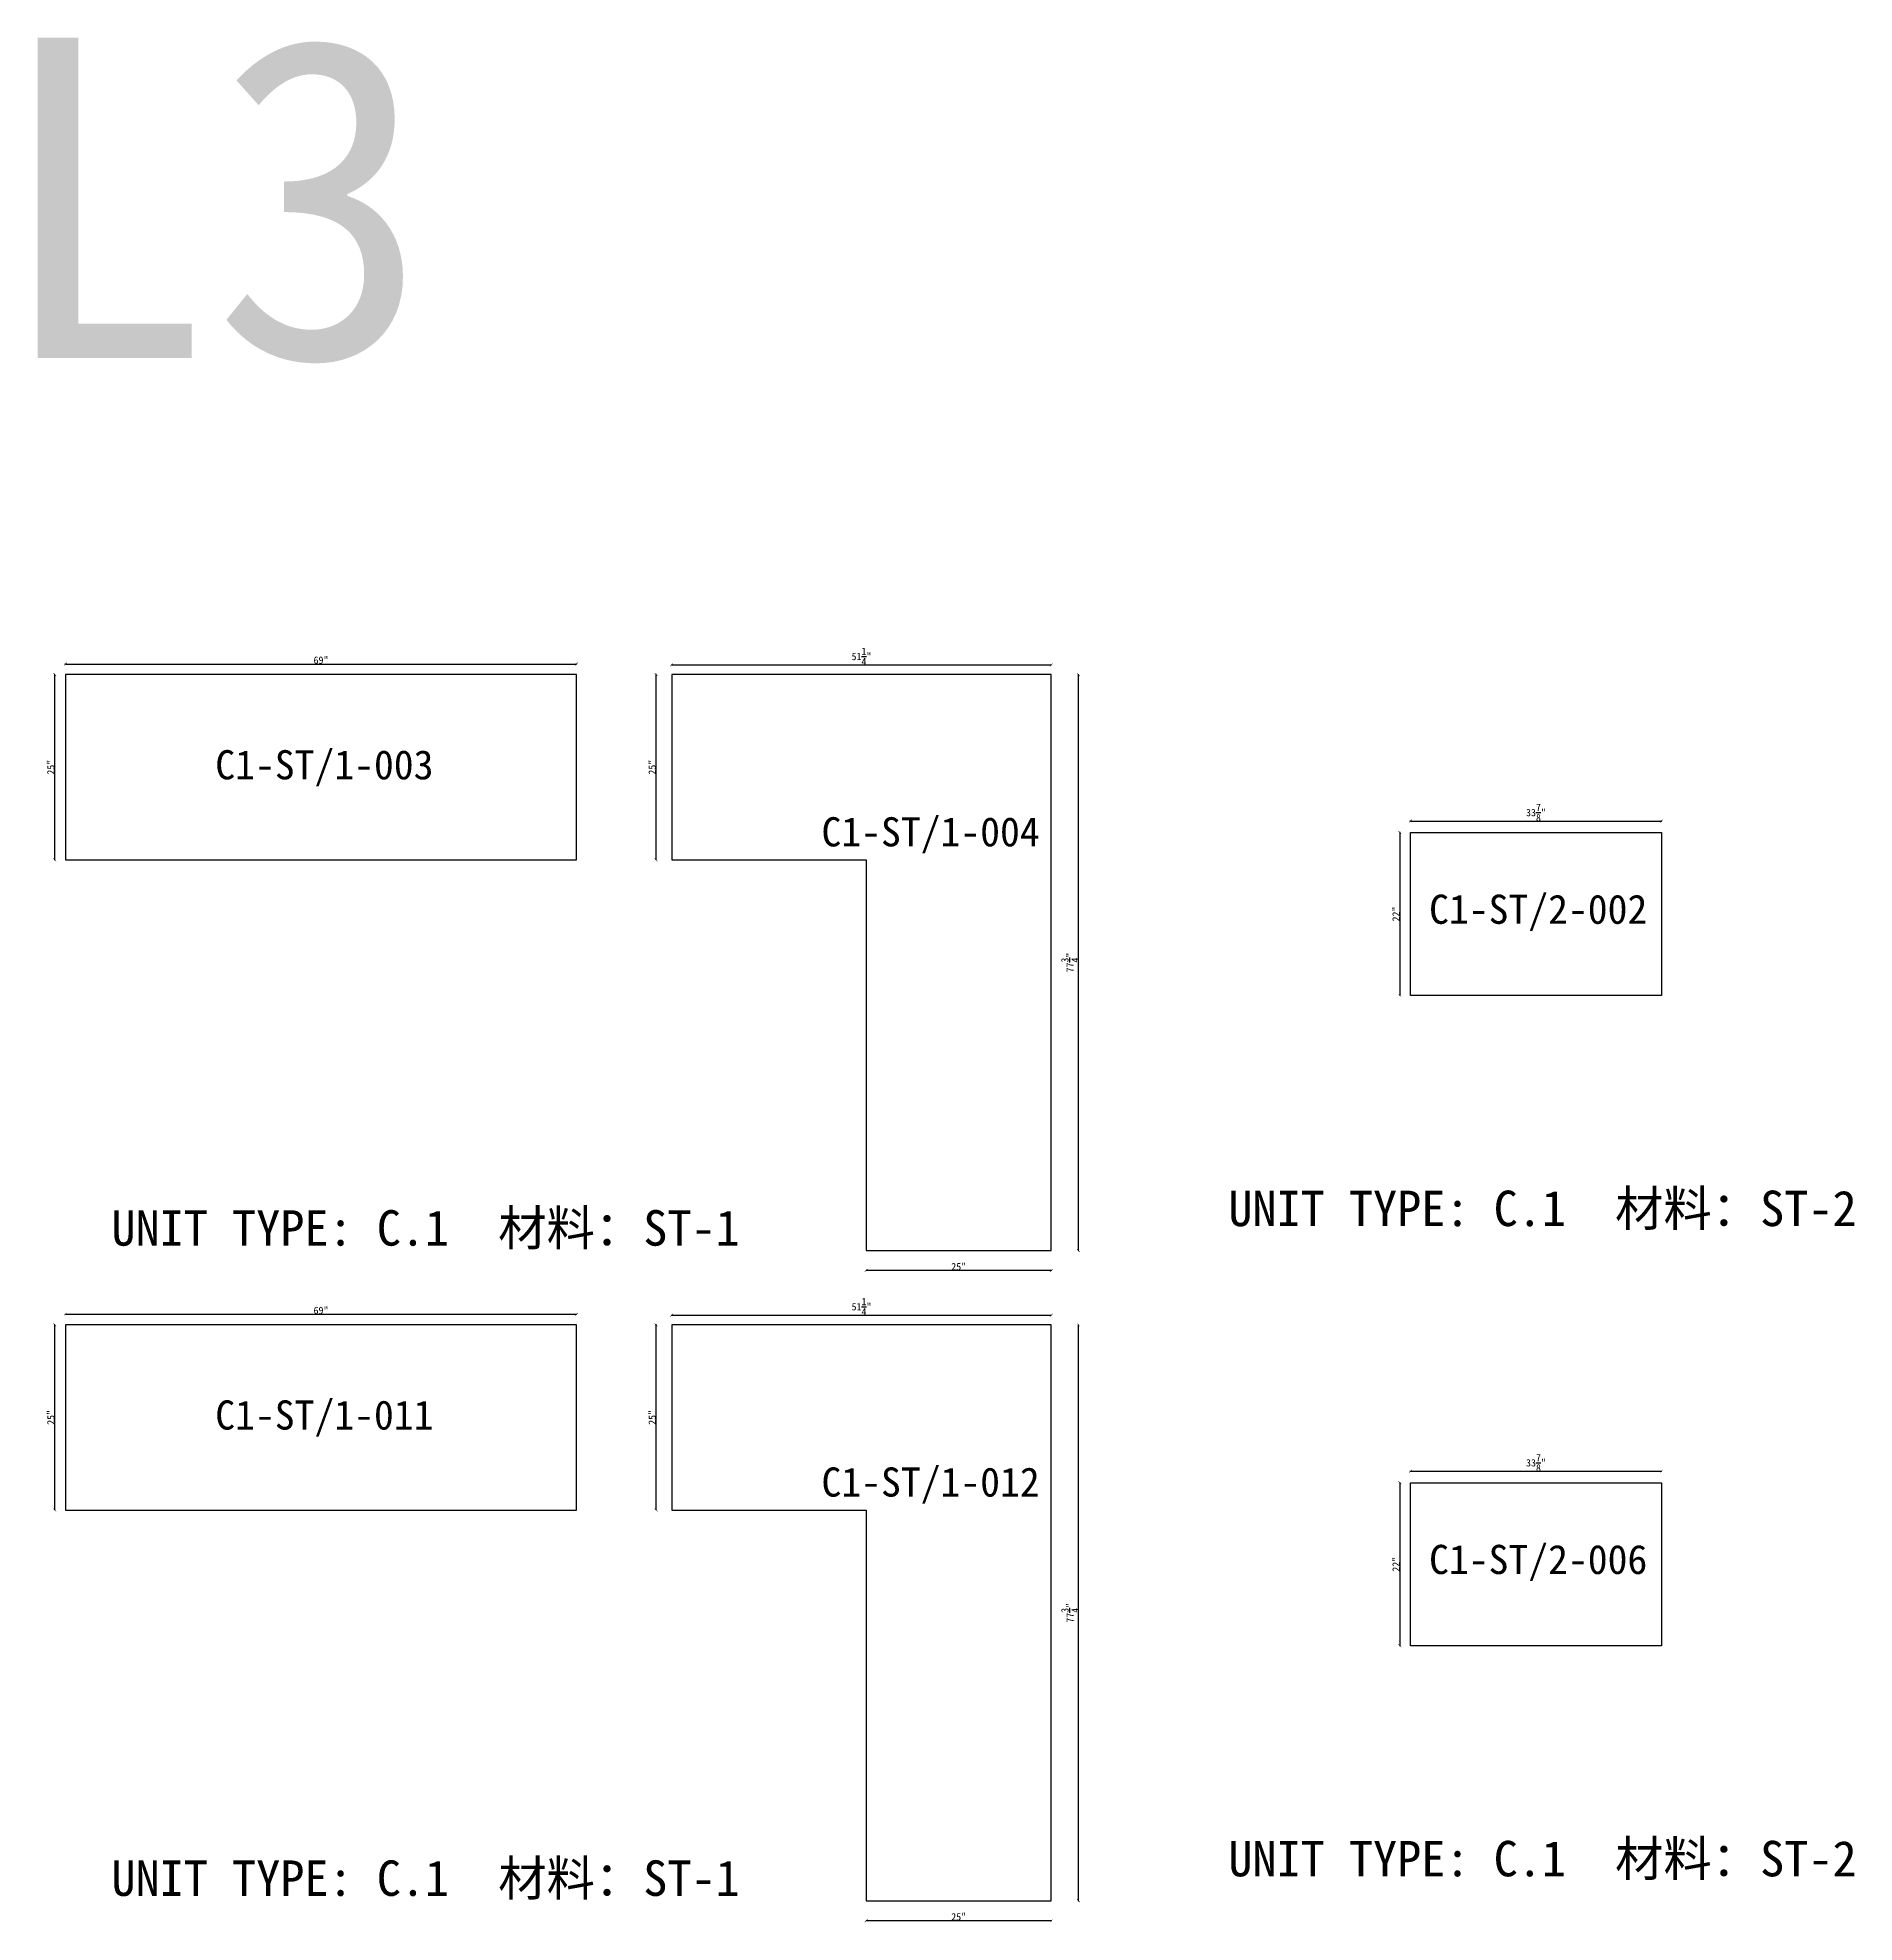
# Model space of a CAD drawing. Header units: millimetres. Extents: x -46962 to 137822, y -48342 to 2116.
# Drawn here: x 15722 to 21952, y -4346 to 2116 of the extents above; entities that cross this region are included whole.
import ezdxf
from ezdxf.enums import TextEntityAlignment as Align

# ---------------------------------------------------------------- set-up
doc = ezdxf.new("R2010")
doc.units = ezdxf.units.MM
doc.layers.add('COUNTERTOP_NUMBER', color=3, linetype='Continuous')
doc.layers.add('COUNTERTOPS', color=7, linetype='Continuous')
doc.styles.add('样式 1', font='')
doc.styles.get('样式 1').set_extended_font_data('NSimSun')
doc.dimstyles.new('副本 ISO-25', dxfattribs={"dimtxt": 25, "dimasz": 10, "dimexe": 1.5, "dimexo": 0.5, "dimtad": 1, "dimlfac": 0.03937, "dimlunit": 5, "dimtxsty": '样式 1', "dimblk": 'ARCHTICK', "dimcen": 2.5, "dimclrd": 256, "dimclrt": 1, "dimazin": 3, "dimtfac": 1, "dimtmove": 0, "dimatfit": 3, "dimfxlon": 1})

# ---------------------------------------------------------------- blocks, each defined once
blk = doc.blocks.new('_ArchTick')
at = {"color": 0, "linetype": 'ByBlock', "const_width": 0.15}
blk.add_lwpolyline([(-0.5, -0.5), (0.5, 0.5)], dxfattribs=at)
blk = doc.blocks.new('*D727')
at = {"color": 0, "lineweight": -2, "transparency": 16777216}
for p, q in [((15781.4, -67.7), (15778.9, -67.7)), ((15781.4, -702.7), (15778.9, -702.7))]:
    blk.add_line(p, q, dxfattribs=at)
at = {"lineweight": -2, "transparency": 16777216}
blk.add_line((15780.4, -702.7), (15780.4, -67.7), dxfattribs=at)
at = {"layer": 'Defpoints', "color": 0, "transparency": 16777216}
for p in [(15780.4, -67.7), (15817.3, -67.7), (15817.3, -702.7)]:
    blk.add_point(p, dxfattribs=at)
at = {"lineweight": -2, "transparency": 16777216, "xscale": 10, "yscale": 10, "zscale": 10}
for p, rotation in [((15780.4, -67.7), 90), ((15780.4, -702.7), 270)]:
    blk.add_blockref('_ArchTick', p, dxfattribs=dict(at, rotation=rotation))
at = {"color": 1, "transparency": 16777216, "insert": (15767.3, -385.2), "char_height": 25, "attachment_point": 5, "rotation": 90, "style": '样式 1'}
blk.add_mtext('\\A1;25"', dxfattribs=at)
blk = doc.blocks.new('*D728')
at = {"color": 0, "lineweight": -2, "transparency": 16777216}
for p, q in [((15817.3, -32.3), (15817.3, -29.8)), ((17569.9, -32.3), (17569.9, -29.8))]:
    blk.add_line(p, q, dxfattribs=at)
at = {"lineweight": -2, "transparency": 16777216}
blk.add_line((15817.3, -31.3), (17569.9, -31.3), dxfattribs=at)
at = {"layer": 'Defpoints', "color": 0, "transparency": 16777216}
for p in [(17569.9, -31.3), (15817.3, -67.7), (17569.9, -67.7)]:
    blk.add_point(p, dxfattribs=at)
at = {"lineweight": -2, "transparency": 16777216, "xscale": 10, "yscale": 10, "zscale": 10, "rotation": 180}
blk.add_blockref('_ArchTick', (15817.3, -31.3), dxfattribs=at)
at = {"lineweight": -2, "transparency": 16777216, "xscale": 10, "yscale": 10, "zscale": 10}
blk.add_blockref('_ArchTick', (17569.9, -31.3), dxfattribs=at)
at = {"color": 1, "transparency": 16777216, "insert": (16693.6, -18.2), "char_height": 25, "attachment_point": 5, "style": '样式 1'}
blk.add_mtext('\\A1;69"', dxfattribs=at)
blk = doc.blocks.new('*D729')
at = {"color": 0, "lineweight": -2, "transparency": 16777216}
for p, q in [((17896.2, -35.5), (17896.2, -33)), ((19198, -35.5), (19198, -33))]:
    blk.add_line(p, q, dxfattribs=at)
at = {"lineweight": -2, "transparency": 16777216}
blk.add_line((17896.2, -34.5), (19198, -34.5), dxfattribs=at)
at = {"layer": 'Defpoints', "color": 0, "transparency": 16777216}
for p in [(19198, -34.5), (17896.2, -67.7), (19198, -67.7)]:
    blk.add_point(p, dxfattribs=at)
at = {"lineweight": -2, "transparency": 16777216, "xscale": 10, "yscale": 10, "zscale": 10, "rotation": 180}
blk.add_blockref('_ArchTick', (17896.2, -34.5), dxfattribs=at)
at = {"lineweight": -2, "transparency": 16777216, "xscale": 10, "yscale": 10, "zscale": 10}
blk.add_blockref('_ArchTick', (19198, -34.5), dxfattribs=at)
at = {"color": 1, "transparency": 16777216, "insert": (18547.1, -5.5), "char_height": 25, "attachment_point": 5, "style": '样式 1'}
blk.add_mtext('\\A1;51{\\H1x;\\S1/4;}"', dxfattribs=at)
blk = doc.blocks.new('*D730')
at = {"color": 0, "lineweight": -2, "transparency": 16777216}
for p, q in [((17843.8, -67.7), (17841.3, -67.7)), ((17843.8, -702.7), (17841.3, -702.7))]:
    blk.add_line(p, q, dxfattribs=at)
at = {"lineweight": -2, "transparency": 16777216}
blk.add_line((17842.8, -702.7), (17842.8, -67.7), dxfattribs=at)
at = {"layer": 'Defpoints', "color": 0, "transparency": 16777216}
for p in [(17842.8, -67.7), (17896.2, -67.7), (17896.2, -702.7)]:
    blk.add_point(p, dxfattribs=at)
at = {"lineweight": -2, "transparency": 16777216, "xscale": 10, "yscale": 10, "zscale": 10}
for p, rotation in [((17842.8, -67.7), 90), ((17842.8, -702.7), 270)]:
    blk.add_blockref('_ArchTick', p, dxfattribs=dict(at, rotation=rotation))
at = {"color": 1, "transparency": 16777216, "insert": (17829.6, -385.2), "char_height": 25, "attachment_point": 5, "rotation": 90, "style": '样式 1'}
blk.add_mtext('\\A1;25"', dxfattribs=at)
blk = doc.blocks.new('*D723')
at = {"color": 0, "lineweight": -2, "transparency": 16777216}
for p, q in [((18563, -2109.9), (18563, -2112.4)), ((19198, -2109.9), (19198, -2112.4))]:
    blk.add_line(p, q, dxfattribs=at)
at = {"lineweight": -2, "transparency": 16777216}
blk.add_line((19198, -2110.9), (18563, -2110.9), dxfattribs=at)
at = {"layer": 'Defpoints', "color": 0, "transparency": 16777216}
for p in [(18563, -2042.5), (19198, -2042.5), (18563, -2110.9)]:
    blk.add_point(p, dxfattribs=at)
at = {"lineweight": -2, "transparency": 16777216, "xscale": 10, "yscale": 10, "zscale": 10, "rotation": 180}
blk.add_blockref('_ArchTick', (18563, -2110.9), dxfattribs=at)
at = {"lineweight": -2, "transparency": 16777216, "xscale": 10, "yscale": 10, "zscale": 10}
blk.add_blockref('_ArchTick', (19198, -2110.9), dxfattribs=at)
at = {"color": 1, "transparency": 16777216, "insert": (18880.5, -2097.8), "char_height": 25, "attachment_point": 5, "style": '样式 1'}
blk.add_mtext('\\A1;25"', dxfattribs=at)
blk = doc.blocks.new('*D724')
at = {"color": 0, "lineweight": -2, "transparency": 16777216}
for p, q in [((19290.2, -67.7), (19292.7, -67.7)), ((19290.2, -2042.5), (19292.7, -2042.5))]:
    blk.add_line(p, q, dxfattribs=at)
at = {"lineweight": -2, "transparency": 16777216}
blk.add_line((19291.2, -2042.5), (19291.2, -67.7), dxfattribs=at)
at = {"layer": 'Defpoints', "color": 0, "transparency": 16777216}
for p in [(19198, -67.7), (19291.2, -67.7), (19198, -2042.5)]:
    blk.add_point(p, dxfattribs=at)
at = {"lineweight": -2, "transparency": 16777216, "xscale": 10, "yscale": 10, "zscale": 10}
for p, rotation in [((19291.2, -67.7), 90), ((19291.2, -2042.5), 270)]:
    blk.add_blockref('_ArchTick', p, dxfattribs=dict(at, rotation=rotation))
at = {"color": 1, "transparency": 16777216, "insert": (19262.1, -1055.1), "char_height": 25, "attachment_point": 5, "rotation": 90, "style": '样式 1'}
blk.add_mtext('\\A1;77{\\H1x;\\S3/4;}"', dxfattribs=at)
blk = doc.blocks.new('*D725')
at = {"color": 0, "lineweight": -2, "transparency": 16777216}
for p, q in [((20429.9, -570.8), (20429.9, -568.3)), ((21290.3, -570.8), (21290.3, -568.3))]:
    blk.add_line(p, q, dxfattribs=at)
at = {"lineweight": -2, "transparency": 16777216}
blk.add_line((20429.9, -569.8), (21290.3, -569.8), dxfattribs=at)
at = {"layer": 'Defpoints', "color": 0, "transparency": 16777216}
for p in [(21290.3, -569.8), (20429.9, -609.2), (21290.3, -609.2)]:
    blk.add_point(p, dxfattribs=at)
at = {"lineweight": -2, "transparency": 16777216, "xscale": 10, "yscale": 10, "zscale": 10, "rotation": 180}
blk.add_blockref('_ArchTick', (20429.9, -569.8), dxfattribs=at)
at = {"lineweight": -2, "transparency": 16777216, "xscale": 10, "yscale": 10, "zscale": 10}
blk.add_blockref('_ArchTick', (21290.3, -569.8), dxfattribs=at)
at = {"color": 1, "transparency": 16777216, "insert": (20860.1, -540.7), "char_height": 25, "attachment_point": 5, "style": '样式 1'}
blk.add_mtext('\\A1;33{\\H1x;\\S7/8;}"', dxfattribs=at)
blk = doc.blocks.new('*D726')
at = {"color": 0, "lineweight": -2, "transparency": 16777216}
for p, q in [((20394.2, -609.2), (20391.7, -609.2)), ((20394.2, -1168), (20391.7, -1168))]:
    blk.add_line(p, q, dxfattribs=at)
at = {"lineweight": -2, "transparency": 16777216}
blk.add_line((20393.2, -609.2), (20393.2, -1168), dxfattribs=at)
at = {"layer": 'Defpoints', "color": 0, "transparency": 16777216}
for p in [(20429.9, -609.2), (20393.2, -1168), (20429.9, -1168)]:
    blk.add_point(p, dxfattribs=at)
at = {"lineweight": -2, "transparency": 16777216, "xscale": 10, "yscale": 10, "zscale": 10}
for p, rotation in [((20393.2, -609.2), 90), ((20393.2, -1168), 270)]:
    blk.add_blockref('_ArchTick', p, dxfattribs=dict(at, rotation=rotation))
at = {"color": 1, "transparency": 16777216, "insert": (20380.1, -888.6), "char_height": 25, "attachment_point": 5, "rotation": 90, "style": '样式 1'}
blk.add_mtext('\\A1;22"', dxfattribs=at)
blk = doc.blocks.new('*D733')
at = {"color": 0, "lineweight": -2, "transparency": 16777216}
for p, q in [((15781.4, -2297.2), (15778.9, -2297.2)), ((15781.4, -2932.2), (15778.9, -2932.2))]:
    blk.add_line(p, q, dxfattribs=at)
at = {"lineweight": -2, "transparency": 16777216}
blk.add_line((15780.4, -2932.2), (15780.4, -2297.2), dxfattribs=at)
at = {"layer": 'Defpoints', "color": 0, "transparency": 16777216}
for p in [(15780.4, -2297.2), (15817.3, -2297.2), (15817.3, -2932.2)]:
    blk.add_point(p, dxfattribs=at)
at = {"lineweight": -2, "transparency": 16777216, "xscale": 10, "yscale": 10, "zscale": 10}
for p, rotation in [((15780.4, -2297.2), 90), ((15780.4, -2932.2), 270)]:
    blk.add_blockref('_ArchTick', p, dxfattribs=dict(at, rotation=rotation))
at = {"color": 1, "transparency": 16777216, "insert": (15767.3, -2614.7), "char_height": 25, "attachment_point": 5, "rotation": 90, "style": '样式 1'}
blk.add_mtext('\\A1;25"', dxfattribs=at)
blk = doc.blocks.new('*D734')
at = {"color": 0, "lineweight": -2, "transparency": 16777216}
for p, q in [((15817.3, -2261.9), (15817.3, -2259.4)), ((17569.9, -2261.9), (17569.9, -2259.4))]:
    blk.add_line(p, q, dxfattribs=at)
at = {"lineweight": -2, "transparency": 16777216}
blk.add_line((15817.3, -2260.9), (17569.9, -2260.9), dxfattribs=at)
at = {"layer": 'Defpoints', "color": 0, "transparency": 16777216}
for p in [(17569.9, -2260.9), (15817.3, -2297.2), (17569.9, -2297.2)]:
    blk.add_point(p, dxfattribs=at)
at = {"lineweight": -2, "transparency": 16777216, "xscale": 10, "yscale": 10, "zscale": 10, "rotation": 180}
blk.add_blockref('_ArchTick', (15817.3, -2260.9), dxfattribs=at)
at = {"lineweight": -2, "transparency": 16777216, "xscale": 10, "yscale": 10, "zscale": 10}
blk.add_blockref('_ArchTick', (17569.9, -2260.9), dxfattribs=at)
at = {"color": 1, "transparency": 16777216, "insert": (16693.6, -2247.8), "char_height": 25, "attachment_point": 5, "style": '样式 1'}
blk.add_mtext('\\A1;69"', dxfattribs=at)
blk = doc.blocks.new('*D735')
at = {"color": 0, "lineweight": -2, "transparency": 16777216}
for p, q in [((17896.2, -2265.1), (17896.2, -2262.6)), ((19198, -2265.1), (19198, -2262.6))]:
    blk.add_line(p, q, dxfattribs=at)
at = {"lineweight": -2, "transparency": 16777216}
blk.add_line((17896.2, -2264.1), (19198, -2264.1), dxfattribs=at)
at = {"layer": 'Defpoints', "color": 0, "transparency": 16777216}
for p in [(17896.2, -2297.2), (19198, -2264.1), (19198, -2297.2)]:
    blk.add_point(p, dxfattribs=at)
at = {"lineweight": -2, "transparency": 16777216, "xscale": 10, "yscale": 10, "zscale": 10, "rotation": 180}
blk.add_blockref('_ArchTick', (17896.2, -2264.1), dxfattribs=at)
at = {"lineweight": -2, "transparency": 16777216, "xscale": 10, "yscale": 10, "zscale": 10}
blk.add_blockref('_ArchTick', (19198, -2264.1), dxfattribs=at)
at = {"color": 1, "transparency": 16777216, "insert": (18547.1, -2235.1), "char_height": 25, "attachment_point": 5, "style": '样式 1'}
blk.add_mtext('\\A1;51{\\H1x;\\S1/4;}"', dxfattribs=at)
blk = doc.blocks.new('*D736')
at = {"color": 0, "lineweight": -2, "transparency": 16777216}
for p, q in [((17843.8, -2297.2), (17841.3, -2297.2)), ((17843.8, -2932.2), (17841.3, -2932.2))]:
    blk.add_line(p, q, dxfattribs=at)
at = {"lineweight": -2, "transparency": 16777216}
blk.add_line((17842.8, -2932.2), (17842.8, -2297.2), dxfattribs=at)
at = {"layer": 'Defpoints', "color": 0, "transparency": 16777216}
for p in [(17842.8, -2297.2), (17896.2, -2297.2), (17896.2, -2932.2)]:
    blk.add_point(p, dxfattribs=at)
at = {"lineweight": -2, "transparency": 16777216, "xscale": 10, "yscale": 10, "zscale": 10}
for p, rotation in [((17842.8, -2297.2), 90), ((17842.8, -2932.2), 270)]:
    blk.add_blockref('_ArchTick', p, dxfattribs=dict(at, rotation=rotation))
at = {"color": 1, "transparency": 16777216, "insert": (17829.6, -2614.7), "char_height": 25, "attachment_point": 5, "rotation": 90, "style": '样式 1'}
blk.add_mtext('\\A1;25"', dxfattribs=at)
blk = doc.blocks.new('*D737')
at = {"color": 0, "lineweight": -2, "transparency": 16777216}
for p, q in [((18563, -4339.5), (18563, -4342)), ((19198, -4339.5), (19198, -4342))]:
    blk.add_line(p, q, dxfattribs=at)
at = {"lineweight": -2, "transparency": 16777216}
blk.add_line((19198, -4340.5), (18563, -4340.5), dxfattribs=at)
at = {"layer": 'Defpoints', "color": 0, "transparency": 16777216}
for p in [(18563, -4272.1), (19198, -4272.1), (18563, -4340.5)]:
    blk.add_point(p, dxfattribs=at)
at = {"lineweight": -2, "transparency": 16777216, "xscale": 10, "yscale": 10, "zscale": 10, "rotation": 180}
blk.add_blockref('_ArchTick', (18563, -4340.5), dxfattribs=at)
at = {"lineweight": -2, "transparency": 16777216, "xscale": 10, "yscale": 10, "zscale": 10}
blk.add_blockref('_ArchTick', (19198, -4340.5), dxfattribs=at)
at = {"color": 1, "transparency": 16777216, "insert": (18880.5, -4327.4), "char_height": 25, "attachment_point": 5, "style": '样式 1'}
blk.add_mtext('\\A1;25"', dxfattribs=at)
blk = doc.blocks.new('*D738')
at = {"color": 0, "lineweight": -2, "transparency": 16777216}
for p, q in [((19290.2, -2297.2), (19292.7, -2297.2)), ((19290.2, -4272.1), (19292.7, -4272.1))]:
    blk.add_line(p, q, dxfattribs=at)
at = {"lineweight": -2, "transparency": 16777216}
blk.add_line((19291.2, -4272.1), (19291.2, -2297.2), dxfattribs=at)
at = {"layer": 'Defpoints', "color": 0, "transparency": 16777216}
for p in [(19198, -2297.2), (19291.2, -2297.2), (19198, -4272.1)]:
    blk.add_point(p, dxfattribs=at)
at = {"lineweight": -2, "transparency": 16777216, "xscale": 10, "yscale": 10, "zscale": 10}
for p, rotation in [((19291.2, -2297.2), 90), ((19291.2, -4272.1), 270)]:
    blk.add_blockref('_ArchTick', p, dxfattribs=dict(at, rotation=rotation))
at = {"color": 1, "transparency": 16777216, "insert": (19262.1, -3284.7), "char_height": 25, "attachment_point": 5, "rotation": 90, "style": '样式 1'}
blk.add_mtext('\\A1;77{\\H1x;\\S3/4;}"', dxfattribs=at)
blk = doc.blocks.new('*D739')
at = {"color": 0, "lineweight": -2, "transparency": 16777216}
for p, q in [((20429.9, -2800.4), (20429.9, -2797.9)), ((21290.3, -2800.4), (21290.3, -2797.9))]:
    blk.add_line(p, q, dxfattribs=at)
at = {"lineweight": -2, "transparency": 16777216}
blk.add_line((20429.9, -2799.4), (21290.3, -2799.4), dxfattribs=at)
at = {"layer": 'Defpoints', "color": 0, "transparency": 16777216}
for p in [(20429.9, -2838.8), (21290.3, -2799.4), (21290.3, -2838.8)]:
    blk.add_point(p, dxfattribs=at)
at = {"lineweight": -2, "transparency": 16777216, "xscale": 10, "yscale": 10, "zscale": 10, "rotation": 180}
blk.add_blockref('_ArchTick', (20429.9, -2799.4), dxfattribs=at)
at = {"lineweight": -2, "transparency": 16777216, "xscale": 10, "yscale": 10, "zscale": 10}
blk.add_blockref('_ArchTick', (21290.3, -2799.4), dxfattribs=at)
at = {"color": 1, "transparency": 16777216, "insert": (20860.1, -2770.3), "char_height": 25, "attachment_point": 5, "style": '样式 1'}
blk.add_mtext('\\A1;33{\\H1x;\\S7/8;}"', dxfattribs=at)
blk = doc.blocks.new('*D740')
at = {"color": 0, "lineweight": -2, "transparency": 16777216}
for p, q in [((20394.2, -2838.8), (20391.7, -2838.8)), ((20394.2, -3397.6), (20391.7, -3397.6))]:
    blk.add_line(p, q, dxfattribs=at)
at = {"lineweight": -2, "transparency": 16777216}
blk.add_line((20393.2, -2838.8), (20393.2, -3397.6), dxfattribs=at)
at = {"layer": 'Defpoints', "color": 0, "transparency": 16777216}
for p in [(20429.9, -2838.8), (20393.2, -3397.6), (20429.9, -3397.6)]:
    blk.add_point(p, dxfattribs=at)
at = {"lineweight": -2, "transparency": 16777216, "xscale": 10, "yscale": 10, "zscale": 10}
for p, rotation in [((20393.2, -2838.8), 90), ((20393.2, -3397.6), 270)]:
    blk.add_blockref('_ArchTick', p, dxfattribs=dict(at, rotation=rotation))
at = {"color": 1, "transparency": 16777216, "insert": (20380.1, -3118.2), "char_height": 25, "attachment_point": 5, "rotation": 90, "style": '样式 1'}
blk.add_mtext('\\A1;22"', dxfattribs=at)

msp = doc.modelspace()

# ---------------------------------------------------------------- linework, layer by layer
at = {"layer": 'COUNTERTOPS'}
for points in [[(15817.322, -702.669), (17569.922, -702.669), (17569.922, -67.669), (15817.322, -67.669)], [(19197.967, -67.669), (17896.217, -67.669), (17896.217, -702.669), (18562.967, -702.669), (18562.967, -2042.519), (19197.967, -2042.519)], [(20429.851, -609.211), (21290.276, -609.211), (21290.276, -1168.011), (20429.851, -1168.011)], [(15817.322, -2932.236), (17569.922, -2932.236), (17569.922, -2297.236), (15817.322, -2297.236)], [(19197.967, -2297.236), (17896.217, -2297.236), (17896.217, -2932.236), (18562.967, -2932.236), (18562.967, -4272.086), (19197.967, -4272.086)], [(20429.851, -2838.778), (21290.276, -2838.778), (21290.276, -3397.578), (20429.851, -3397.578)]]:
    msp.add_lwpolyline(points, close=True, dxfattribs=at)

# ---------------------------------------------------------------- texts
at = {"style": '样式 1'}
for s, height, p in [('L3', 1098.6712, (15574.063, 1017.654)), ('UNIT TYPE: C.1', 121.5865, (19805.08, -1958.815)), ('材料：ST-2', 121.5865, (21131.361, -1958.815)), ('UNIT TYPE: C.1', 121.5865, (15974.994, -2025.768)), ('材料：ST-1', 121.5865, (17301.275, -2025.768)), ('UNIT TYPE: C.1', 121.5865, (19805.08, -4188.382)), ('材料：ST-2', 121.5865, (21131.361, -4188.382)), ('UNIT TYPE: C.1', 121.5865, (15974.994, -4255.335)), ('材料：ST-1', 121.5865, (17301.275, -4255.335))]:
    msp.add_text(s, height=height, dxfattribs=at).set_placement(p)
at = {"layer": 'COUNTERTOP_NUMBER', "color": 3, "style": '样式 1'}
for s, p in [('C1-ST/1-003', (16705.186, -376.838)), ('C1-ST/1-004', (18784.081, -606.688)), ('C1-ST/2-002', (20867.715, -872.18)), ('C1-ST/1-011', (16705.186, -2606.405)), ('C1-ST/1-012', (18784.081, -2836.255)), ('C1-ST/2-006', (20867.715, -3101.747))]:
    msp.add_text(s, height=100, dxfattribs=at).set_placement(p, align=Align.MIDDLE_CENTER)

# ---------------------------------------------------------------- dimensions: what is measured, and where the dimension line sits
for base, p1, p2, picture, middle in [((19197.967, -34.536), (17896.217, -67.669), (19197.967, -67.669), '*D729', (18547.092, -5.513)), ((17569.922, -31.339), (15817.322, -67.669), (17569.922, -67.669), '*D728', (16693.622, -18.214)), ((21290.276, -569.784), (20429.851, -609.211), (21290.276, -609.211), '*D725', (20860.064, -540.691)), ((18562.967, -2110.935), (19197.967, -2042.519), (18562.967, -2042.519), '*D723', (18880.467, -2097.81)), ((17569.922, -2260.906), (15817.322, -2297.236), (17569.922, -2297.236), '*D734', (16693.622, -2247.781)), ((19197.967, -2264.104), (17896.217, -2297.236), (19197.967, -2297.236), '*D735', (18547.092, -2235.08)), ((21290.276, -2799.351), (20429.851, -2838.778), (21290.276, -2838.778), '*D739', (20860.064, -2770.258)), ((18562.967, -4340.502), (19197.967, -4272.086), (18562.967, -4272.086), '*D737', (18880.467, -4327.377))]:
    dim = msp.add_linear_dim(base=base, p1=p1, p2=p2, dimstyle='副本 ISO-25')
    dim.commit()
    dim.dimension.update_dxf_attribs({"geometry": picture, "text_midpoint": middle})
for base, p1, p2, picture, middle in [((15780.383, -67.669), (15817.322, -702.669), (15817.322, -67.669), '*D727', (15767.258, -385.169)), ((17842.772, -67.669), (17896.217, -702.669), (17896.217, -67.669), '*D730', (17829.647, -385.169)), ((19291.19, -67.669), (19197.967, -2042.519), (19197.967, -67.669), '*D724', (19262.096, -1055.094)), ((20393.205, -1168.011), (20429.851, -609.211), (20429.851, -1168.011), '*D726', (20380.08, -888.611)), ((15780.383, -2297.236), (15817.322, -2932.236), (15817.322, -2297.236), '*D733', (15767.258, -2614.736)), ((17842.772, -2297.236), (17896.217, -2932.236), (17896.217, -2297.236), '*D736', (17829.647, -2614.736)), ((19291.19, -2297.236), (19197.967, -4272.086), (19197.967, -2297.236), '*D738', (19262.096, -3284.661)), ((20393.205, -3397.578), (20429.851, -2838.778), (20429.851, -3397.578), '*D740', (20380.08, -3118.178))]:
    dim = msp.add_linear_dim(base=base, p1=p1, p2=p2, angle=90, dimstyle='副本 ISO-25')
    dim.commit()
    dim.dimension.update_dxf_attribs({"geometry": picture, "text_midpoint": middle})

doc.saveas('drawing.dxf')
